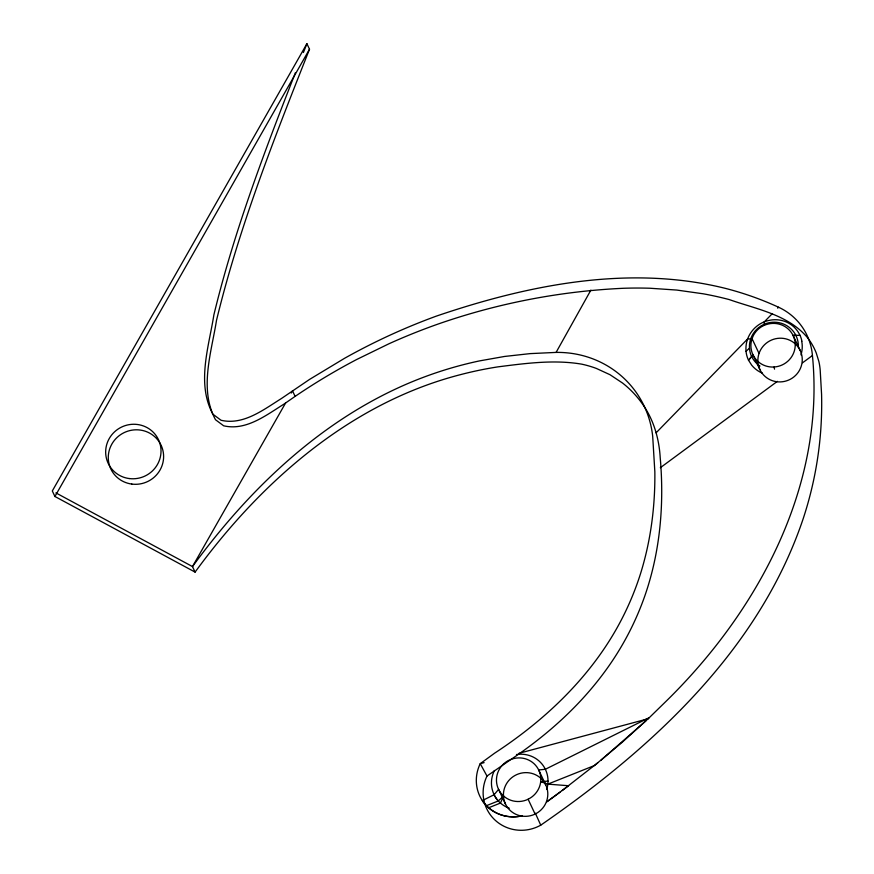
<?xml version="1.0" encoding="UTF-8"?>
<svg xmlns="http://www.w3.org/2000/svg" width="874" height="874" viewBox="0 0 874 874"><rect width="100%" height="100%" fill="white"/><g stroke="black" fill="none" stroke-linecap="round" stroke-linejoin="round"><path stroke-width="1.31" d="M516.479 754.524A28.733 27.509 -35.3 0 1 545.343 769.273A28.591 27.367 -35.3 0 1 548.02 781.116L547.834 784.131A28.449 27.247 -35 0 1 546.72 789.353M759.998 369.768L753.017 354.92A22.287 21.763 -25.2 0 1 752.044 338.642L753.399 335.452A22.615 22.079 -25.2 0 1 761.188 326.942L764.269 325.27L764.368 321.785L772.343 313.591M656.079 432.838L747.631 338.948L750.69 338.883L751.127 337.703A24.155 23.587 -25.2 0 1 762.794 324.975L763.931 324.418M295.423 72.673C264.287 151.945 233.937 231.916 213.89 314.826C208.799 346.923 196.333 383.588 212.895 414.2L221.046 420.263C243.464 425.507 263.555 409.633 281.461 398.5L309.593 379.392L344.542 358.307A602.426 576.654 -35.4 0 1 436.355 316.115C528.355 284.793 629.684 264.385 725.835 288.486A327.87 313.842 -35.4 0 1 778.548 307.222A63.245 60.535 -35.4 0 1 812.427 355.521C825.427 487.069 757.288 612.193 665.551 701.789L649.415 717.543L545.365 769.262L538.712 769.972L545.671 784.776M303.409 52.516L306.905 43.7L309.505 49.228C274.327 138.048 239.05 227.338 216.501 320.365C211.41 352.462 198.944 389.127 215.507 419.738L223.657 425.802C246.075 431.046 266.166 415.172 284.061 404.05L295.117 396.381A616.487 601.869 -25.2 0 1 356.701 359.487L388.985 343.755A597.171 583.013 -25.2 0 1 438.999 323.73C498.267 303.158 560.562 291.162 623.238 288.289A396.217 386.821 -25.2 0 1 650.059 288.245L676.782 290.059L703.253 293.806A337.014 329.028 -25.2 0 1 729.309 299.596C756.207 309.09 788.435 314.64 807.642 337.845A63.627 62.12 -25.2 0 1 816.272 353.052L818.851 361.421A65.736 64.173 -25.2 0 1 820.194 370.095L821.571 394.25A383.5 374.411 -25.2 0 1 820.631 431.658A376.049 367.135 -25.2 0 1 803.359 518.173C759.288 649.972 652.157 748.21 540.744 825.165A38.969 38.041 -25.2 0 1 495.263 820.293A38.969 38.041 -25.2 0 1 486.993 776.057L480.23 763.668L494.684 753.126C543.311 721.301 587.055 680.409 616.061 629.608A287.273 274.96 -35.4 0 0 640.281 574.436C650.748 541.301 655.238 506.483 654.845 471.774L652.692 436.312A101.187 96.85 -35.4 0 0 556.093 352.408L530.114 353.62L504.582 356.45L479.476 360.907A374.771 358.701 -35.4 0 0 406.749 384.025C319.021 421.858 248.238 490.281 192.488 566.571L195.088 572.109C260.714 482.022 350.387 402.936 460.38 374.673A370.215 361.443 -25.2 0 1 497.918 366.862C525.569 363.366 553.963 359.443 581.691 364.152A105.656 103.154 -25.2 0 1 596.286 368.402L610.03 374.728L622.594 383.074A102.029 99.614 -25.2 0 1 643.089 404.913C653.927 420.405 659.138 439.076 660.22 457.79C664.306 504.112 660.231 551.483 644.946 595.555A288.955 282.105 -25.2 0 1 614.935 656.942C594.145 689.127 567.171 717.019 537.029 740.551A443.533 433.012 -25.2 0 1 512.208 758.599L486.96 776.046M556.093 352.408L590.879 290.124M306.905 43.7L52.309 490.959L54.92 496.487L195.088 572.109M54.92 496.487L309.505 49.228M285.634 402.925L192.488 566.571L55.903 492.892M291.261 393.038L292.506 390.842L295.117 396.381M522.27 815.803A39.002 37.353 -34.9 0 1 488.642 807.751L486.436 805.686A39.166 37.484 -35.4 0 1 482.328 800.584L494.105 794.728L498.573 789.375L505.543 804.189M750.69 338.883A24.461 23.882 -25.2 0 0 749.488 348.191A24.057 23.489 -25.2 0 0 751.629 356.548L748.526 360.23L751.727 365.234A29.454 28.187 -35.2 0 0 762.412 373.187M777.663 308.14L778.548 307.233M486.436 805.686L498.3 800.955L503.577 795.995A22.243 21.719 -25.2 0 1 509.181 760.14M649.327 717.62L648.759 718.166M648.366 718.537L647.667 719.193M645.919 720.842L601.05 760.151M749.477 348.191L746.035 351.293A28.154 26.952 -35.2 0 0 748.526 360.23L753.017 354.92A22.254 21.73 -25.2 0 0 782.328 364.873A22.254 21.73 -25.2 0 0 793.319 335.966A22.254 21.73 -25.2 0 0 764.28 325.347M597.75 762.849L562.201 790.533M559.95 792.194L547.222 801.545M660.318 467.732L777.401 381.348M802.572 362.786L812.427 355.521M553.668 796.848L568.57 785.737L547.834 784.131L540.7 781.695L542.568 781.542M553.395 797.022L546.753 801.84M488.632 807.773L500.441 803.053L503.577 795.995A22.232 21.708 -25.2 0 0 528.115 799.251L535.096 814.065M547.834 784.131L594.44 765.537L622.222 742.255L648.126 718.767L518.992 753.301M484.109 762.631L480.23 763.668A39.013 37.342 -35.4 0 0 484.141 803.075A39.013 37.342 -35.4 0 0 521.789 815.879M750.69 338.883L752.044 338.642L759.025 353.478M800.125 350.354L793.155 335.518L800.005 335.277A28.274 27.072 -35.3 0 1 801.895 341.199M793.155 335.518L795.755 335.124A24.625 24.046 -25.2 0 1 798.344 346.945M543.027 781.498L548.031 781.116M494.433 770.475A28.744 27.509 -35.3 0 0 493.832 771.764A28.438 27.214 -35.4 0 0 493.056 792.183L494.105 794.728A28.088 26.886 -35.3 0 0 498.3 800.955L498.945 801.644A27.924 26.723 -35.3 0 0 500.441 803.053A28.689 27.444 -34.8 0 0 509.269 808.199M535.336 813.181L540.744 825.165M774.025 367.036L774.55 369.156M510.23 759.725A22.2 21.675 -25.2 0 1 538.93 770.475A22.2 21.675 -25.2 0 1 528.158 799.186M498.289 800.966A28.481 27.258 -35.3 0 1 494.105 794.728M764.368 321.785A28.492 27.28 -35.3 0 0 747.631 338.948A28.722 27.487 -35.2 0 0 746.057 351.293M764.389 321.84A28.656 27.422 -35.3 0 1 799.95 335.31M759.943 366.086A24.756 24.166 -25.2 0 1 751.695 356.526M795.766 335.124A24.483 23.904 -25.2 0 0 790.675 328.569A24.789 24.199 -25.2 0 0 763.909 324.374M801.709 341.242A28.427 27.214 -35.3 0 1 800.988 354.877M521.811 816.087A22.287 21.763 -25.2 0 0 546.447 786.578A22.287 21.763 -25.2 0 0 508.57 780.788A22.287 21.763 -25.2 0 0 521.811 816.087M776.265 381.665A22.287 21.763 -25.2 0 0 800.901 352.156A22.287 21.763 -25.2 0 0 763.024 346.366A22.287 21.763 -25.2 0 0 776.265 381.665M129.199 478.548A27.793 27.138 -25.2 0 0 159.112 441.108A27.793 27.138 -25.2 0 0 111.708 434.913A27.793 27.138 -25.2 0 0 129.199 478.548M131.799 484.076A27.793 27.138 -25.2 0 0 161.712 446.647A27.793 27.138 -25.2 0 0 114.308 440.452A27.793 27.138 -25.2 0 0 131.799 484.076"/></g></svg>
